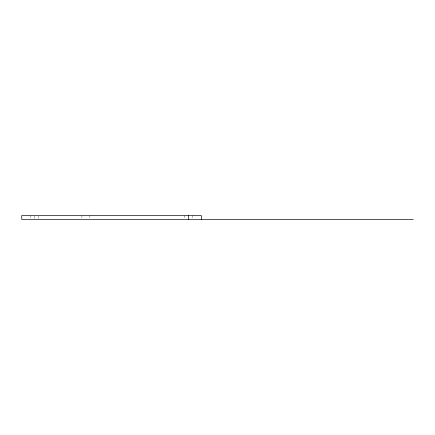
<?xml version="1.0" encoding="UTF-8"?>
<svg xmlns="http://www.w3.org/2000/svg" width="435" height="435" viewBox="0 0 435 435"><rect width="100%" height="100%" fill="white"/><g stroke="black" fill="none" stroke-linecap="round" stroke-linejoin="round"><path stroke-width="0.33" stroke-dasharray="2.17 1.63" d="M192.487 215.575L192.487 218.783M184.532 215.575L184.532 218.783M89.866 215.575L89.866 218.783M81.91 215.575L81.91 218.783M38.552 216.217L38.552 218.783M34.577 216.217L34.577 218.783M30.602 215.575L30.602 218.783"/><path stroke-width="0.65" d="M413.25 219.425L21.75 219.425L21.75 215.575L201.34 215.575L201.34 219.425M188.507 215.575L188.507 219.425"/></g></svg>
